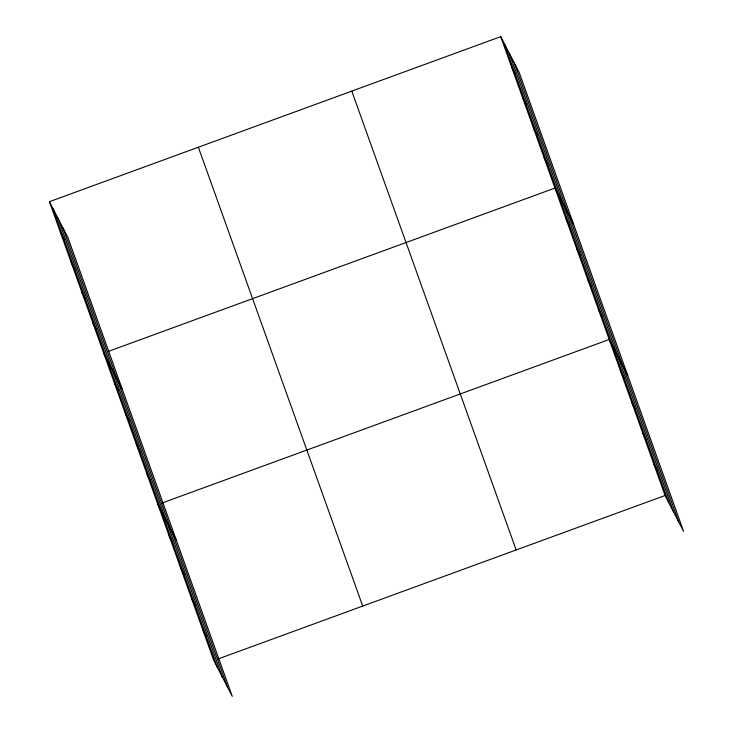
<?xml version="1.0" encoding="UTF-8"?>
<svg xmlns="http://www.w3.org/2000/svg" width="733" height="733" viewBox="0 0 733 733"><rect width="100%" height="100%" fill="white"/><g stroke="black" fill="none" stroke-linecap="round" stroke-linejoin="round"><path stroke-width="1.1" d="M49.432 201.685L67.912 237.501L232.279 696.35L213.789 660.534L49.432 201.685L500.721 36.65L519.211 72.466L683.568 531.315L665.088 495.499L500.721 36.65M107.925 351.556L554.963 188.069L573.444 223.886M162.167 502.975L609.205 339.489L627.686 375.305M218.049 658.976L665.088 495.499M511.57 66.932L515.272 74.097M522.418 97.214L526.12 104.379M533.267 127.505L536.968 134.67M544.115 157.787L547.817 164.952M565.812 218.352L569.514 225.517M576.66 248.634L580.353 255.799M587.509 278.925L591.201 286.09M598.357 309.207L602.05 316.372M620.375 370.687L624.076 377.852M631.553 401.895L635.254 409.06M642.731 433.093L646.433 440.258M653.909 464.291L657.602 471.456M60.28 231.976L63.982 239.141M71.128 262.258L74.821 269.423M81.977 292.54L85.669 299.705M92.825 322.822L96.518 329.987M103.674 353.104L122.154 388.921M114.522 383.396L118.215 390.561M125.361 413.678L129.063 420.843M136.21 443.96L139.911 451.125M147.058 474.242L150.76 481.407M157.907 504.524L176.396 540.34M169.085 535.731L172.786 542.896M180.263 566.93L183.956 574.095M191.441 598.128L195.134 605.302M202.61 629.335L206.312 636.501M514.328 63.011L678.685 521.859M509.307 53.271L673.664 512.12M504.423 43.815L668.78 502.664M351.794 91.112L516.16 549.961M198.359 147.223L362.716 606.072M63.038 228.055L227.395 686.894M58.008 218.306L222.365 677.155M53.133 208.859L217.49 667.699"/></g></svg>
